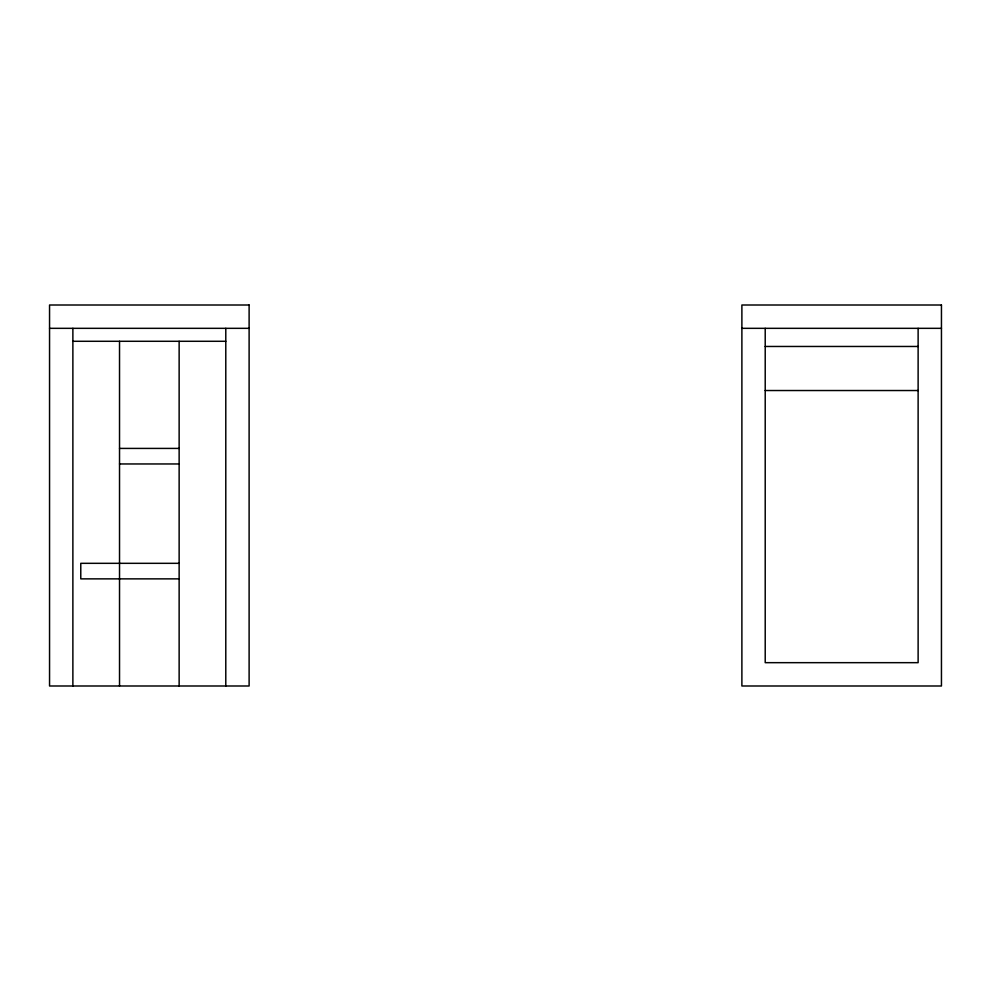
<?xml version="1.0" encoding="UTF-8"?>
<svg xmlns="http://www.w3.org/2000/svg" width="991" height="991" viewBox="0 0 991 991"><rect width="100%" height="100%" fill="white"/><g stroke="black" fill="none" stroke-linecap="round" stroke-linejoin="round"><path stroke-width="1.49" d="M49.55 328.331L249.113 328.331M741.887 328.331L941.45 328.331M72.876 341.288L225.787 341.288M765.213 346.466L918.124 346.466M765.213 390.528L918.124 390.528M119.527 448.415L179.136 448.415M119.527 463.961L179.136 463.961M179.136 563.322L80.779 563.322L80.779 578.868L179.136 578.868M918.124 328.331L918.124 662.669L765.213 662.669L765.213 328.331M225.787 328.331L225.787 685.995M179.136 341.288L179.136 685.995M119.527 341.288L119.527 685.995M72.876 328.331L72.876 685.995M249.113 305.005L49.55 305.005L49.55 685.995L249.113 685.995L249.113 305.005M941.45 305.005L741.887 305.005L741.887 685.995L941.45 685.995L941.45 305.005"/></g></svg>
